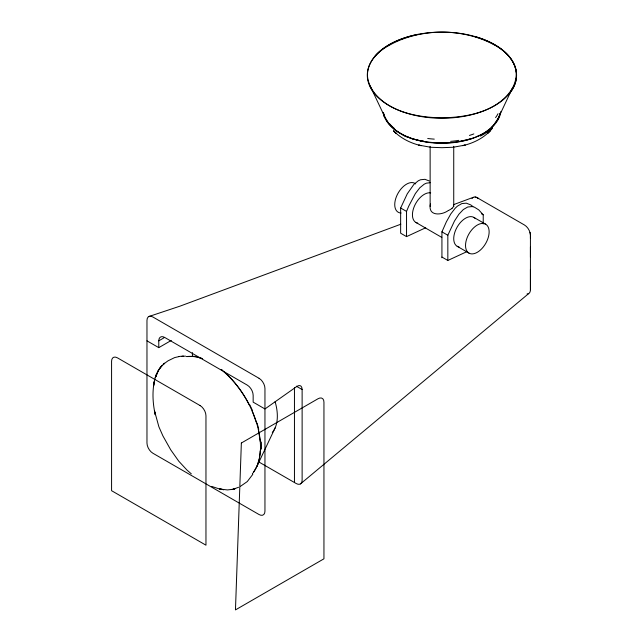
<?xml version="1.0" encoding="UTF-8"?>
<svg xmlns="http://www.w3.org/2000/svg" width="642" height="642" viewBox="0 0 642 642"><rect width="100%" height="100%" fill="white"/><g stroke="black" fill="none" stroke-linecap="round" stroke-linejoin="round"><path stroke-width="0.96" d="M259.055 462.088L296.219 483.538A8.346 4.815 60 0 0 302.125 480.136L302.125 389.542A8.378 4.333 -64.7 0 0 296.813 386.484L264.953 408.954L253.157 402.141L253.157 395.328A8.346 4.815 60 0 0 247.258 385.112L164.673 337.427A8.346 4.815 60 0 0 158.775 340.838L158.775 347.643L171.31 340.412M527.082 293.956A8.346 4.815 60 0 0 530.42 289.751L530.42 269.399M530.42 257.193L530.42 246.961M530.42 238.294L530.42 236.055M448.421 210.432C441.576 215.552 427.524 216.378 430.461 203.955M260.508 448.517L260.387 451.206M453.733 146.304L453.733 206.427L451.783 208.49M259.601 457.594L257.217 465.667L253.598 472.159M499.869 114.003L500.078 113.169M425.71 227.758L406.538 236.617L400.64 233.207L400.64 208.008L407.277 193.796L413.913 184.374L418.335 180.763L420.55 179.752L424.972 179.319L429.394 181.028M406.538 236.617L406.538 211.411L408.745 206.146L415.382 193.531L419.812 187.785L424.234 184.166L426.448 183.155L430.132 182.713M441.929 257.763L441.929 231.85L446.359 221.843L450.78 213.963L455.202 208.217L457.417 206.146L461.839 203.586L466.269 203.161L470.69 204.87L472.905 206.515M467.007 251.6L447.835 260.459L447.835 235.253L454.464 221.041L458.894 214.235L463.315 209.549L467.737 206.997L472.167 206.572L474.374 207.157L478.804 209.926L483.225 214.821L483.225 223.97M497.791 119.179L512.589 87.753M257.009 466.156L275.177 427.789M498.312 118.176L493.626 125.158M252.804 474.334L247.266 481.58L240.477 486.315M160.677 367.088L164.649 363.22L163.188 364.359M161.848 365.667C156.881 371.237 154.377 378.644 153.566 385.97L154.361 381.372C152.074 392.358 152.86 403.818 155.236 414.716L154.441 410.655L158.879 426.778L162.907 435.91L170.74 449.849L178.797 461.229L186.95 470.04L191.324 473.868M252.346 473.732L252.988 472.961M492.213 128.488C484.879 137.548 473.924 143.11 462.713 145.662L465.233 145.068L453.188 147.251L441.969 147.692L430.742 147.267L418.712 145.092L421.224 145.678C410.952 143.367 401.017 138.511 393.618 130.912L396.25 133.416L393.618 130.912M163.285 364.287L168.027 360.82L174.664 357.578L180.065 356.35L185.578 356.141M300.392 483.956L528.695 293.571M158.775 340.838L163.935 337.853M383.451 112.382L384.117 115.014A63.446 36.634 0 0 0 390.071 125.078C401.041 137.035 417.741 141.296 433.374 142.58A65.388 37.75 0 0 0 447.362 142.773C465.209 141.778 485.312 137.123 496.266 121.723A64.561 37.268 0 0 0 499.877 113.939M479.574 135.454L477.327 136.481M238.591 487.262L233.142 489.26L227.485 489.926L219.668 489.043L211.764 486.443M400.793 224.227L179.937 306.17L148.703 316.578M453.421 204.702L473.154 197.375M402.406 39.202C427.002 30.046 454.713 29.813 479.51 38.368A81.43 47.01 0 0 1 493.554 44.523C506.835 51.103 519.948 65.187 515.229 81.125A81.662 47.147 0 0 1 510.655 90.971C496.804 110.456 471.372 116.33 448.806 117.598A82.714 47.757 0 0 1 431.111 117.35C411.337 115.729 390.216 110.336 376.332 95.217A80.258 46.336 0 0 1 368.805 82.489C363.284 66.977 375.682 52.451 388.675 45.638A82.73 47.765 0 0 1 402.406 39.202M472.544 138.343L459.383 141.521M233.11 489.252L231.377 489.565M178.62 356.559L179.094 356.495M186.565 356.559L192.873 356.503M450.917 142.564L433.575 142.612M183.556 356.141L181.999 356.198M426.352 141.826L423.511 141.352M420.743 140.823L414.178 139.25M197.439 357.177L201.074 358.148M410.431 138.038L406.868 136.642M403.513 135.085L402.446 134.539A52.299 30.182 -0.1 0 1 399.412 132.798L396.604 130.944A61.784 35.88 -0.5 0 1 394.011 128.946M477.752 198.033L476.87 197.543A8.177 4.727 60 0 0 475.12 197.006M481.54 213.842L483.225 214.821M473.868 217.397L485.673 224.21A16.684 9.63 -60 0 1 480.385 250.059A16.684 9.63 -60 0 1 465.932 241.713A16.684 9.63 -60 0 1 485.673 224.21M400.64 208.008L406.538 211.411M441.929 231.85L447.835 235.253M415.896 222.453L441.792 237.412M457.184 246.295L468.981 253.108M441.929 257.049L447.835 260.459M296.299 386.179L302.125 389.542M146.97 340.838L158.775 347.643M478.017 198.185L478.643 198.547M222.469 370.458L221.233 369.455A68.798 39.716 60 0 1 253.421 472.36M223.665 371.477C234.314 380.786 242.885 392.342 249.305 404.917M453.396 205.761L453.733 206.427M389.012 123.834L385.072 117.542M370.073 85.779L385.128 117.614M252.162 410.952L256.639 423.086M258.341 429.378L260.267 441.552M530.42 235.75L530.404 234.715A8.177 4.727 60 0 0 529.995 232.46M530.42 289.751L530.42 235.253A8.346 4.815 60 0 0 524.522 225.037L477.327 197.792A8.346 4.823 60 0 0 472.006 198.579M430.132 146.304L430.132 206.427M294.453 387.72L294.453 482.519M192.399 352.61L192.399 356.39M275.105 401.675A42.541 24.556 60 0 1 272.288 432.451M187.063 356.527A68.798 39.716 60 0 1 202.607 358.685M192.809 356.286A71.976 42.244 62.5 0 1 197.375 356.904M249.698 404.765A66.864 38.552 60.2 0 1 252.579 410.872M257.041 423.102A71.96 43.592 59.1 0 1 258.742 429.45M261.342 442.049A67.57 39.692 59.3 0 1 261.471 449.103M260.154 451.053A74.32 43.648 59 0 1 259.408 457.441M500.776 111.636A58.992 34.058 0 0 1 442.691 143.294A58.992 34.058 0 0 1 383.21 112.502M508.665 94.438A74.616 43.078 0 0 0 512.725 61.552A74.616 43.094 0 0 0 475.353 36.658M375.169 55.902A74.616 43.094 0 0 1 418.319 34.283M473.828 133.921A51.512 25.624 -4.7 0 1 469.438 135.43M458.845 140.357A60.452 36.217 0.2 0 1 450.652 141.352M434.281 139.129A59.481 33.384 0.1 0 1 427.716 138.495M423.624 141.184A65.725 30.182 3 0 1 420.871 140.662M414.058 139.402A48.768 30.704 -2.7 0 1 410.294 138.182M406.555 136.866A55.212 30.936 1.3 0 1 403.184 135.285M394.637 128.681A59.417 34.54 -0.5 0 1 389.501 123.697M384.558 117.63A60.573 35.511 -3.3 0 1 383.314 112.687M497.991 113.762A61.118 34.877 -3.9 0 1 495.568 117.606M493.706 125.182A59 35.599 4.2 0 1 491.628 127.373M492.55 127.678A58.526 34.275 1.3 0 1 486.788 132.581M486.508 132.453A52.355 31.137 1.8 0 1 480.425 136.056M401.122 213.016A16.684 9.63 -60 0 1 397.382 194.478A16.684 9.63 -60 0 1 415.695 183.917M417.781 223.135A16.684 9.63 -60 0 1 414.363 206.251A16.684 9.63 -60 0 1 430.694 192.873M459.07 246.977A16.684 9.63 -60 0 1 457.184 227.027A16.684 9.63 -60 0 1 475.401 218.689M452.032 208.409A9.734 1.453 -24 0 1 448.638 210.415M241.36 443.012L235.462 609.9L323.945 558.813L323.945 402.141A8.346 4.815 -60 0 0 318.047 398.738L241.36 443.012M156.664 373.756L155.348 377.632L158.446 370.306L155.268 377.544L156.672 373.748M160.588 367.12L158.494 370.273L161.816 365.739L160.588 367.12M490.295 130.735L487.695 133.271L490.295 130.735M234.948 488.739L233.182 489.252L234.948 488.739M223.601 489.702L219.572 488.907L223.585 489.71M259.055 378.298L152.876 316.996A8.346 4.815 60 0 0 146.97 320.398L146.97 443.012A8.346 4.815 60 0 0 152.876 453.228L259.055 514.539A8.346 4.815 60 0 0 264.953 511.128L264.953 388.514A8.346 4.815 60 0 0 259.055 378.298M200.063 405.543L117.478 357.867A8.346 4.815 60 0 0 111.58 361.269L111.58 490.697L205.962 545.186L205.962 415.767A8.346 4.815 60 0 0 200.063 405.543M402.365 111.7A74.616 43.078 0 0 0 516.505 76.695A74.616 43.078 0 0 0 406.924 37.132A74.616 43.078 0 0 0 402.365 111.7"/></g></svg>
